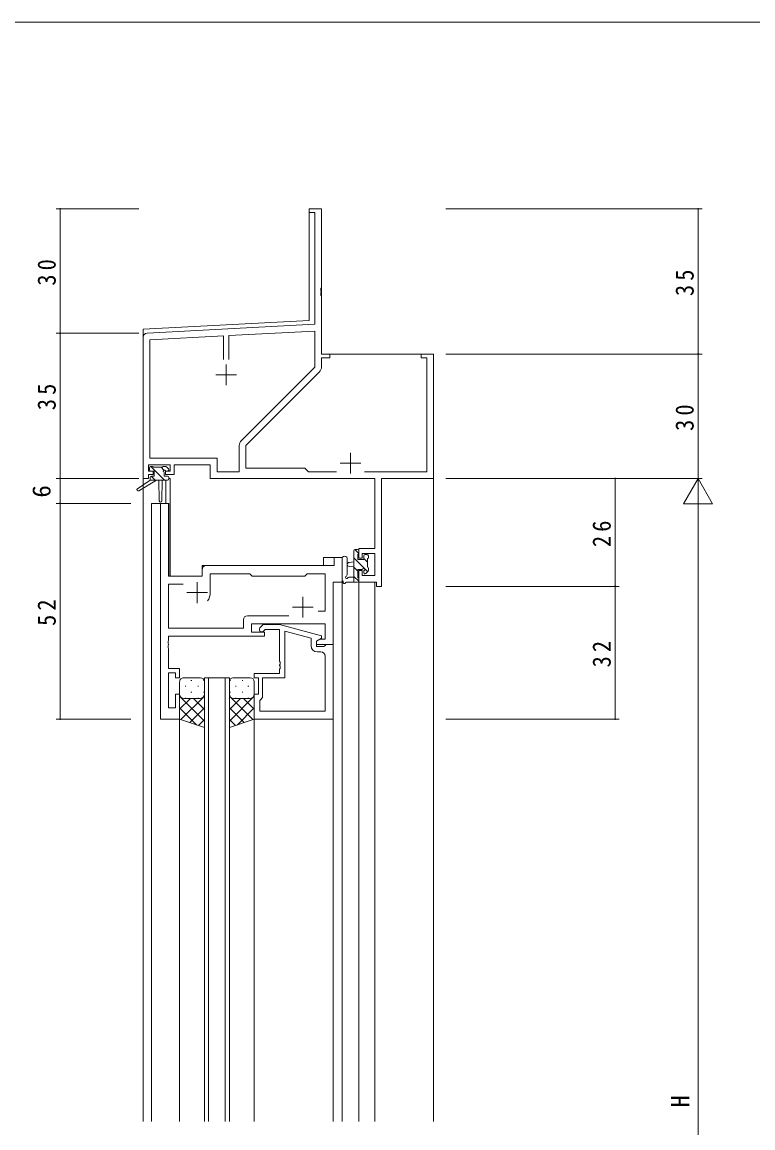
# Model space of a CAD drawing. Units: millimetres on the paper. Extents: x -397 to 397, y -282 to 282.
# Drawn here: x -219.1 to -42.9, y 12.8 to 279.3 of the extents above; entities that cross this region are included whole.
import ezdxf
from ezdxf.enums import TextEntityAlignment as Align

# ---------------------------------------------------------------- set-up
doc = ezdxf.new("R2010")
doc.units = ezdxf.units.MM
for name, color, linetype, lineweight in [('0-1_YKK_ZWAK', 7, 'Continuous', 18), ('0-3_YKK_11', 7, 'Continuous', 18), ('0-4_YKK_12', 2, 'Continuous', 18), ('0-6_YKK_13', 4, 'Continuous', 18), ('0-7_YKK_D', 6, 'Continuous', 18)]:
    doc.layers.add(name, color=color, linetype=linetype, lineweight=lineweight)
doc.styles.add('ＭＳ ゴシック', font='')
doc.styles.get('ＭＳ ゴシック').set_extended_font_data('MS Gothic')

msp = doc.modelspace()

# ---------------------------------------------------------------- linework, layer by layer
at = {"layer": '0-1_YKK_ZWAK'}
msp.add_line((376.092, 279.3), (-393.908, 279.3), dxfattribs=at)
at = {"layer": '0-3_YKK_11'}
for p, q in [((-149.925, 234.3), (-149.925, 233.4)), ((-146.925, 234.3), (-149.925, 234.3)), ((-149.925, 233.4), (-148.555, 233.4)), ((-148.555, 233.4), (-148.555, 206.468)), ((-146.925, 215.258), (-146.925, 234.3)), ((-147.045, 215.075), (-146.925, 215.258)), ((-147.045, 214.525), (-147.045, 215.075)), ((-146.925, 214.342), (-147.045, 214.525)), ((-147.045, 214.075), (-146.925, 214.258)), ((-147.045, 213.525), (-147.045, 214.075)), ((-146.925, 213.342), (-147.045, 213.525)), ((-146.925, 214.258), (-146.925, 214.342)), ((-146.925, 199.3), (-146.925, 213.342)), ((-148.555, 206.468), (-188.978, 204.35)), ((-189.925, 203.351), (-189.925, 169.3)), ((-170.575, 203.682), (-188.295, 202.753)), ((-188.295, 202.753), (-188.295, 174.23)), ((-170.575, 198), (-170.575, 203.682)), ((-170.575, 198), (-170.575, 203.682)), ((-148.555, 204.836), (-169.275, 203.75)), ((-169.275, 203.75), (-169.275, 198)), ((-148.555, 196.175), (-148.555, 204.836)), ((-144.925, 199.3), (-146.925, 199.3)), ((-146.925, 198.4), (-144.925, 198.4)), ((-146.925, 196.246), (-146.925, 198.4)), ((-144.925, 198.4), (-144.925, 199.3)), ((-122.925, 199.3), (-122.925, 198.4)), ((-119.925, 199.3), (-122.925, 199.3)), ((-122.925, 198.4), (-121.555, 198.4)), ((-121.555, 198.4), (-121.555, 170.93)), ((-119.925, 169.3), (-119.925, 199.3)), ((-169.925, 196.8), (-169.925, 191.8)), ((-166.228, 178.502), (-148.555, 196.175)), ((-165.125, 177.3), (-147.453, 194.973)), ((-172.425, 194.3), (-167.425, 194.3)), ((-166.755, 170.93), (-166.755, 177.23)), ((-165.125, 171.8), (-165.125, 177.3)), ((-188.295, 174.23), (-172.095, 174.23)), ((-172.095, 174.23), (-172.095, 170.93)), ((-139.925, 175.5), (-139.925, 170.5)), ((-188.625, 172.6), (-183.425, 172.6)), ((-188.625, 171.1), (-188.625, 172.6)), ((-187.525, 171.1), (-188.625, 171.1)), ((-187.525, 170.3), (-187.525, 171.1)), ((-184.525, 171.1), (-184.525, 170.3)), ((-183.425, 171.1), (-184.525, 171.1)), ((-183.425, 172.6), (-183.425, 171.1)), ((-182.425, 172.6), (-173.725, 172.6)), ((-182.425, 170.3), (-182.425, 172.6)), ((-173.725, 172.6), (-173.725, 169.3)), ((-172.095, 170.93), (-166.755, 170.93)), ((-150.925, 171.8), (-165.125, 171.8)), ((-150.055, 170.93), (-150.925, 171.8)), ((-143.276, 170.93), (-150.055, 170.93)), ((-142.425, 173), (-137.425, 173)), ((-121.555, 170.93), (-136.575, 170.93)), ((-189.925, 169.3), (-188.625, 169.3)), ((-188.625, 170.3), (-187.525, 170.3)), ((-188.625, 169.3), (-188.625, 170.3)), ((-184.525, 170.3), (-182.425, 170.3)), ((-173.725, 169.3), (-134.055, 169.3)), ((-134.055, 169.3), (-134.055, 152.4)), ((-132.425, 169.3), (-119.925, 169.3)), ((-132.425, 143.3), (-132.425, 169.3)), ((-183.793, 163.3), (-185.723, 163.3)), ((-185.723, 163.3), (-185.723, 111.3)), ((-183.793, 145.8), (-183.793, 163.3)), ((-137.925, 152.4), (-137.925, 150.1)), ((-134.055, 152.4), (-137.925, 152.4)), ((-143.853, 150.3), (-143.853, 148.3)), ((-141.923, 150.3), (-143.853, 150.3)), ((-141.923, 144.3), (-141.923, 150.3)), ((-137.925, 150.1), (-137.125, 150.1)), ((-137.125, 151.2), (-134.055, 151.2)), ((-137.125, 150.1), (-137.125, 151.2)), ((-134.055, 151.2), (-134.055, 145.93)), ((-175.723, 147.3), (-175.723, 145.8)), ((-143.853, 148.3), (-174.723, 148.3)), ((-137.925, 147.1), (-137.925, 144.3)), ((-137.125, 147.1), (-137.925, 147.1)), ((-137.125, 145.93), (-137.125, 147.1)), ((-175.723, 145.8), (-183.793, 145.8)), ((-176.923, 144.3), (-176.923, 139.3)), ((-173.723, 146.37), (-164.193, 146.37)), ((-173.723, 141.8), (-173.723, 146.37)), ((-164.193, 146.37), (-163.623, 145.8)), ((-163.623, 145.8), (-150.923, 145.8)), ((-150.923, 145.8), (-150.353, 146.37)), ((-150.353, 146.37), (-146.053, 146.37)), ((-146.053, 146.37), (-146.053, 137.3)), ((-144.123, 144.3), (-141.923, 144.3)), ((-144.123, 129.3), (-144.123, 144.3)), ((-137.925, 144.3), (-133.625, 144.3)), ((-134.055, 145.93), (-137.125, 145.93)), ((-133.625, 144.3), (-133.625, 143.3)), ((-183.793, 143.87), (-180.274, 143.87)), ((-183.793, 133.23), (-183.793, 143.87)), ((-179.423, 141.8), (-174.423, 141.8)), ((-133.625, 143.3), (-132.425, 143.3)), ((-151.423, 140.8), (-151.423, 135.8)), ((-154.774, 136.23), (-164.753, 136.23)), ((-154.774, 136.23), (-164.753, 136.23)), ((-153.923, 138.3), (-148.923, 138.3)), ((-146.053, 137.3), (-147.757, 137.3)), ((-165.753, 135.23), (-165.753, 133.23)), ((-163.823, 134.3), (-146.053, 134.3)), ((-163.823, 132.3), (-163.823, 134.3)), ((-161.75, 133.324), (-160.974, 134.1)), ((-160.974, 134.1), (-157.029, 134.1)), ((-157.029, 134.1), (-146.925, 131.393)), ((-146.053, 134.3), (-146.053, 130.6)), ((-165.753, 133.23), (-183.793, 133.23)), ((-183.793, 131.3), (-160.623, 131.3)), ((-183.793, 130.258), (-183.793, 131.3)), ((-160.623, 132.3), (-163.823, 132.3)), ((-160.477, 132.9), (-160.901, 132.476)), ((-160.623, 131.3), (-160.623, 132.3)), ((-157.025, 132.9), (-160.477, 132.9)), ((-157.025, 125.258), (-157.025, 132.9)), ((-155.725, 132.508), (-155.725, 121.3)), ((-149.425, 130.82), (-155.725, 132.508)), ((-149.425, 129), (-149.425, 130.82)), ((-146.925, 130.793), (-148.125, 130.1)), ((-147.257, 130.6), (-148.123, 130.1)), ((-146.053, 130.6), (-147.257, 130.6)), ((-146.925, 131.393), (-146.925, 130.793)), ((-183.913, 130.075), (-183.793, 130.258)), ((-183.913, 129.525), (-183.913, 130.075)), ((-183.793, 129.342), (-183.913, 129.525)), ((-183.913, 129.075), (-183.793, 129.258)), ((-183.913, 128.525), (-183.913, 129.075)), ((-183.793, 128.342), (-183.913, 128.525)), ((-183.793, 129.258), (-183.793, 129.342)), ((-183.793, 123.5), (-183.793, 128.342)), ((-148.125, 130.1), (-148.125, 128.8)), ((-148.125, 128.8), (-146.325, 128.8)), ((-148.123, 130.1), (-148.123, 129.3)), ((-148.123, 129.3), (-144.123, 129.3)), ((-146.325, 128.8), (-146.125, 129)), ((-146.125, 129), (-145.825, 129.3)), ((-145.825, 129.3), (-144.125, 129.3)), ((-144.125, 129.3), (-144.125, 111.3)), ((-156.905, 125.075), (-157.025, 125.258)), ((-147.055, 127.5), (-147.925, 127.5)), ((-146.055, 113.23), (-146.055, 126.5)), ((-181.123, 123.5), (-183.793, 123.5)), ((-181.123, 121.3), (-181.123, 123.5)), ((-157.025, 124.342), (-156.905, 124.525)), ((-157.025, 124.258), (-157.025, 124.342)), ((-156.905, 124.075), (-157.025, 124.258)), ((-157.025, 123.342), (-156.905, 123.525)), ((-157.025, 122.3), (-157.025, 123.342)), ((-156.905, 124.525), (-156.905, 125.075)), ((-156.905, 123.525), (-156.905, 124.075)), ((-183.793, 122.5), (-182.123, 122.5)), ((-183.793, 114), (-183.793, 122.5)), ((-182.123, 122.5), (-182.123, 121.3)), ((-182.123, 121.3), (-181.123, 121.3)), ((-163.125, 122.3), (-157.025, 122.3)), ((-163.125, 121.3), (-163.125, 122.3)), ((-162.125, 121.3), (-163.125, 121.3)), ((-162.125, 117.3), (-162.125, 121.3)), ((-161.125, 121.3), (-161.125, 116.5)), ((-155.725, 121.3), (-161.125, 121.3)), ((-182.123, 117.3), (-182.123, 114)), ((-181.123, 117.3), (-182.123, 117.3)), ((-181.123, 111.3), (-181.123, 117.3)), ((-163.125, 117.3), (-162.125, 117.3)), ((-163.125, 111.3), (-163.125, 117.3)), ((-161.625, 116), (-161.825, 115.8)), ((-161.825, 115.8), (-161.825, 113.23)), ((-161.125, 116.5), (-161.625, 116)), ((-182.123, 114), (-183.793, 114)), ((-161.825, 113.23), (-146.055, 113.23)), ((-161.825, 113.23), (-146.055, 113.23)), ((-185.723, 111.3), (-181.123, 111.3)), ((-144.125, 111.3), (-163.125, 111.3))]:
    msp.add_line(p, q, dxfattribs=at)
for centre, radius, start, end in [((-188.925, 203.351), 1, 93.00003, 180), ((-148.725, 196.246), 1.8, 314.99999, 359.99998), ((-164.955, 177.23), 1.8, 134.99999, 179.99998), ((-174.723, 147.3), 1, 90.00001, 179.99999), ((-176.923, 141.8), 3.2, 321.63348, 359.99999), ((-164.753, 135.23), 1, 90.00001, 179.99999), ((-161.325, 132.9), 0.6, 134.99999, 315.00001), ((-147.925, 129), 1.5, 180.00001, 269.99999), ((-147.055, 126.5), 1, 0.00001, 89.99999)]:
    msp.add_arc(centre, radius, start, end, dxfattribs=at)
at = {"layer": '0-4_YKK_12'}
for p, q in [((-149.925, 207.398), (-149.925, 234.3)), ((-149.925, 234.3), (-146.925, 234.3)), ((-146.925, 199.6), (-146.925, 234.3)), ((-149.925, 207.398), (-189.925, 205.301)), ((-189.925, 205.301), (-189.925, 14.3)), ((-146.625, 199.3), (-119.925, 199.3)), ((-119.925, 199.3), (-119.925, 14.3)), ((-184.425, 168.9), (-184.425, 163.3)), ((-183.425, 169.3), (-183.725, 169.3)), ((-183.425, 169.3), (-183.425, 145.8)), ((-187.925, 163.3), (-187.925, 14.3)), ((-183.725, 163.3), (-187.925, 163.3)), ((-183.725, 163.3), (-183.725, 145.8)), ((-146.425, 150.3), (-146.425, 148.3)), ((-141.925, 150.3), (-146.425, 150.3)), ((-141.925, 150.3), (-141.925, 14.3)), ((-175.725, 148.3), (-146.425, 148.3)), ((-175.725, 145.8), (-175.725, 148.3)), ((-183.725, 145.8), (-175.725, 145.8)), ((-137.925, 144.3), (-137.925, 14.3)), ((-137.925, 144.3), (-134.025, 144.298)), ((-134.025, 144.3), (-134.025, 14.3)), ((-175.125, 121.3), (-175.125, 14.3)), ((-175.125, 121.3), (-169.125, 121.3)), ((-174.125, 121.3), (-174.125, 14.3)), ((-170.125, 121.3), (-170.125, 14.3)), ((-169.125, 121.3), (-169.125, 14.3)), ((-181.125, 111.3), (-181.125, 14.3)), ((-163.125, 111.3), (-163.125, 14.3)), ((-144.125, 111.6), (-144.125, 14.3))]:
    msp.add_line(p, q, dxfattribs=at)
at = {"layer": '0-6_YKK_13'}
for p, q in [((-188.425, 171.4), (-188.425, 171.9)), ((-188.125, 172.2), (-187.625, 172.2)), ((-187.225, 171.1), (-188.125, 171.1)), ((-184.748, 168.9), (-188.048, 172.2)), ((-187.425, 172), (-185.325, 172)), ((-187.225, 169.9), (-187.225, 171.1)), ((-184.93, 171.327), (-185.603, 172)), ((-185.125, 172.2), (-184.525, 172.2)), ((-184.825, 170.639), (-184.825, 169.9)), ((-184.025, 171.1), (-184.364, 171.1)), ((-184.313, 172.112), (-183.813, 171.612)), ((-188.225, 168.9), (-191.292, 166.849)), ((-186.725, 168.9), (-190.971, 166.343)), ((-188.225, 169.6), (-188.225, 168.9)), ((-184.025, 168.9), (-188.225, 168.9)), ((-186.993, 168.9), (-187.987, 169.894)), ((-187.925, 169.9), (-187.225, 169.9)), ((-186.125, 168.9), (-186.023, 163.892)), ((-185.323, 168.9), (-185.423, 163.892)), ((-184.825, 169.9), (-184.025, 169.9)), ((-183.725, 169.6), (-183.725, 169.2)), ((-137.928, 151.266), (-138.86, 152.198)), ((-138.825, 152.2), (-138.225, 152.2)), ((-141.925, 150.028), (-141.925, 144.866)), ((-140.725, 150.028), (-140.723, 146.067)), ((-139.125, 144.3), (-139.125, 151.9)), ((-135.754, 146.847), (-139.125, 150.218)), ((-138.125, 151.1), (-138.125, 149.8)), ((-138.125, 149.8), (-136.725, 149.8)), ((-137.925, 151.9), (-137.925, 151.3)), ((-136.725, 149.8), (-136.725, 150.7)), ((-135.825, 149.163), (-136.725, 150.063)), ((-136.425, 151), (-135.925, 151)), ((-135.825, 150), (-135.825, 147.9)), ((-135.625, 150.7), (-135.625, 150.2)), ((-139.125, 149.2), (-140.27, 149.098)), ((-139.125, 148), (-140.27, 148.102)), ((-138.125, 146.973), (-139.125, 147.973)), ((-138.125, 147.4), (-138.125, 145.4)), ((-137.186, 147.4), (-138.125, 147.4)), ((-136.725, 146.6), (-136.725, 146.939)), ((-135.713, 146.888), (-136.213, 146.388)), ((-135.625, 147.7), (-135.625, 147.1)), ((-138.225, 144.3), (-140.906, 144.3)), ((-140.306, 145.5), (-139.125, 145.5)), ((-137.932, 144.535), (-139.125, 145.728)), ((-137.925, 145.2), (-137.925, 144.6)), ((-181.125, 120.3), (-181.125, 117.3)), ((-176.125, 121.3), (-180.125, 121.3)), ((-178.39, 120.635), (-178.19, 120.635)), ((-175.36, 120.635), (-175.183, 120.635)), ((-175.125, 117.3), (-175.125, 120.3)), ((-169.125, 117.3), (-169.125, 120.3)), ((-168.89, 120.635), (-169.068, 120.635)), ((-168.125, 121.3), (-164.125, 121.3)), ((-165.86, 120.635), (-166.06, 120.635)), ((-163.125, 120.3), (-163.125, 117.3)), ((-181.125, 111.3), (-181.125, 117.3)), ((-179.805, 119.22), (-179.605, 119.22)), ((-178.39, 117.805), (-178.19, 117.805)), ((-176.775, 119.22), (-176.575, 119.22)), ((-175.36, 117.805), (-175.16, 117.805)), ((-175.125, 117.3), (-175.125, 109.3)), ((-169.125, 117.3), (-169.125, 109.3)), ((-168.89, 117.805), (-169.09, 117.805)), ((-167.475, 119.22), (-167.675, 119.22)), ((-165.86, 117.805), (-166.06, 117.805)), ((-164.445, 119.22), (-164.645, 119.22)), ((-163.125, 111.3), (-163.125, 117.3)), ((-181.125, 116.832), (-175.125, 110.832)), ((-180.941, 116.721), (-181.125, 116.537)), ((-178.534, 116.3), (-181.125, 113.708)), ((-175.125, 116.88), (-180.81, 111.195)), ((-180.125, 116.3), (-176.125, 116.3)), ((-180.125, 116.3), (-176.125, 116.3)), ((-179.805, 116.39), (-179.605, 116.39)), ((-177.765, 116.3), (-175.125, 113.66)), ((-176.775, 116.39), (-176.575, 116.39)), ((-175.33, 116.694), (-175.125, 116.489)), ((-169.125, 116.88), (-163.441, 111.195)), ((-163.125, 116.832), (-169.125, 110.832)), ((-168.92, 116.694), (-169.125, 116.489)), ((-166.486, 116.3), (-169.125, 113.66)), ((-164.125, 116.3), (-168.125, 116.3)), ((-164.125, 116.3), (-168.125, 116.3)), ((-167.475, 116.39), (-167.675, 116.39)), ((-165.717, 116.3), (-163.125, 113.708)), ((-164.445, 116.39), (-164.645, 116.39)), ((-163.31, 116.721), (-163.125, 116.537)), ((-181.125, 114.003), (-177.07, 109.948)), ((-175.125, 114.051), (-178.689, 110.488)), ((-169.125, 114.051), (-165.562, 110.488)), ((-163.125, 114.003), (-167.18, 109.948)), ((-175.125, 109.3), (-181.125, 111.3)), ((-175.125, 111.223), (-176.568, 109.781)), ((-169.125, 109.3), (-163.125, 111.3)), ((-169.125, 111.223), (-167.683, 109.781))]:
    msp.add_line(p, q, dxfattribs=at)
for centre, radius, start, end in [((-188.125, 171.9), 0.3, 90, 180), ((-188.125, 171.4), 0.3, 180, 270), ((-187.625, 172), 0.2, 0, 90), ((-185.125, 172), 0.2, 90, 180), ((-184.825, 171.1), 0.25, 33.05573, 236.94427), ((-185.125, 170.639), 0.3, 0, 56.94427), ((-184.364, 171.4), 0.3, 213.05573, 270), ((-184.525, 171.9), 0.3, 45, 90), ((-184.025, 171.4), 0.3, 270, 45), ((-187.925, 169.6), 0.3, 90, 180), ((-184.025, 169.6), 0.3, 0, 90), ((-184.025, 169.2), 0.3, 270, 0), ((-191.125, 166.6), 0.3, 123.76905, 301.06147), ((-185.723, 163.898), 0.3, 181.16963, 358.85539), ((-138.825, 151.9), 0.3, 90, 180), ((-138.225, 151.9), 0.3, 0, 90), ((-141.325, 150.028), 0.6, 0.04023, 180.04023), ((-138.125, 151.3), 0.2, 270, 0), ((-136.425, 150.7), 0.3, 90, 180), ((-135.925, 150.7), 0.3, 0, 90), ((-135.825, 150.2), 0.2, 270, 0), ((-140.225, 148.6), 0.5, 95.09207, 264.90793), ((-137.186, 147.7), 0.3, 270, 326.94427), ((-136.725, 147.4), 0.25, 303.05573, 146.94427), ((-136.425, 146.939), 0.3, 123.05573, 180), ((-136.425, 146.6), 0.3, 180, 315), ((-135.825, 147.7), 0.2, 0, 90), ((-135.925, 147.1), 0.3, 315, 0), ((-141.625, 144.866), 0.3, 180, 229.47122), ((-142.015, 144.41), 0.3, 349.47122, 49.47122), ((-141.425, 144.3), 0.3, 169.47122, 330), ((-140.906, 144), 0.3, 90, 150), ((-140.825, 145.5), 0.3, 109.18976, 330), ((-141.023, 146.067), 0.3, 289.18976, 0.04023), ((-140.306, 145.2), 0.3, 90, 150), ((-138.225, 144.6), 0.3, 270, 0), ((-138.125, 145.2), 0.2, 360, 90), ((-180.125, 120.3), 1, 90.0001, 180.0001), ((-176.125, 120.3), 1, 0.0001, 90.0001), ((-168.125, 120.3), 1, 89.9999, 179.9999), ((-164.125, 120.3), 1, 359.9999, 89.9999), ((-180.125, 117.3), 1, 180.0001, 270.0001), ((-180.125, 117.3), 1, 180.0001, 270.0001), ((-176.125, 117.3), 1, 270.0001, 0.0001), ((-176.125, 117.3), 1, 270.0001, 0.0001), ((-168.125, 117.3), 1, 179.9999, 269.9999), ((-168.125, 117.3), 1, 179.9999, 269.9999), ((-164.125, 117.3), 1, 269.9999, 359.9999), ((-164.125, 117.3), 1, 269.9999, 359.9999)]:
    msp.add_arc(centre, radius, start, end, dxfattribs=at)
at = {"layer": '0-7_YKK_D'}
for p, q in [((-190.925, 234.3), (-210.925, 234.3)), ((-209.925, 204.3), (-209.925, 234.3)), ((-116.925, 234.3), (-55.125, 234.3)), ((-56.125, 199.3), (-56.125, 234.3)), ((-190.925, 204.3), (-210.925, 204.3)), ((-190.925, 204.3), (-210.925, 204.3)), ((-209.925, 169.3), (-209.925, 204.3)), ((-116.925, 199.3), (-55.125, 199.3)), ((-116.925, 199.3), (-55.125, 199.3)), ((-56.125, 199.3), (-56.125, 169.3)), ((-190.925, 169.3), (-210.925, 169.3)), ((-192.925, 169.3), (-210.925, 169.3)), ((-209.925, 169.3), (-209.925, 163.3)), ((-116.925, 169.3), (-75.125, 169.3)), ((-116.925, 169.3), (-55.125, 169.3)), ((-116.925, 169.3), (-55.125, 169.3)), ((-76.125, 143.3), (-76.125, 169.3)), ((-56.125, 169.3), (-59.625, 163.238)), ((-56.125, 169.3), (-56.125, 157.176)), ((-56.125, 169.3), (-52.625, 163.238)), ((-192.925, 163.3), (-210.925, 163.3)), ((-192.925, 163.3), (-210.925, 163.3)), ((-209.925, 163.3), (-209.925, 111.3)), ((-59.625, 163.238), (-52.625, 163.238)), ((-56.125, -123.7), (-56.125, 162.3)), ((-116.925, 143.3), (-75.125, 143.3)), ((-116.925, 143.3), (-75.125, 143.3)), ((-76.125, 143.3), (-76.125, 111.3)), ((-192.925, 111.3), (-210.925, 111.3)), ((-116.925, 111.3), (-75.125, 111.3))]:
    msp.add_line(p, q, dxfattribs=at)
for centre, start, end in [((-209.925, 234.3), 90, 270), ((-209.925, 234.3), 270, 90), ((-56.125, 234.3), 90, 270), ((-56.125, 234.3), 270, 90), ((-209.925, 204.3), 90, 270), ((-209.925, 204.3), 90, 270), ((-209.925, 204.3), 270, 90), ((-209.925, 204.3), 270, 90), ((-56.125, 199.3), 90, 270), ((-56.125, 199.3), 90, 270), ((-56.125, 199.3), 270, 90), ((-56.125, 199.3), 270, 90), ((-209.925, 169.3), 90, 270), ((-209.925, 169.3), 90, 270), ((-209.925, 169.3), 270, 90), ((-209.925, 169.3), 270, 90), ((-76.125, 169.3), 90, 270), ((-76.125, 169.3), 270, 90), ((-209.925, 163.3), 90, 270), ((-209.925, 163.3), 90, 270), ((-209.925, 163.3), 270, 90), ((-209.925, 163.3), 270, 90), ((-76.125, 143.3), 90, 270), ((-76.125, 143.3), 90, 270), ((-76.125, 143.3), 270, 90), ((-76.125, 143.3), 270, 90), ((-209.925, 111.3), 90, 270), ((-209.925, 111.3), 270, 90), ((-76.125, 111.3), 90, 270), ((-76.125, 111.3), 270, 90)]:
    msp.add_arc(centre, 0.106, start, end, dxfattribs=at)

# ---------------------------------------------------------------- texts
at = {"layer": '0-7_YKK_D', "color": 7, "style": 'ＭＳ ゴシック'}
for s, p in [('6', (-210.925, 164.7)), ('H', (-56.925, 17.7))]:
    msp.add_text(s, height=4.399, rotation=90, dxfattribs=at).set_placement(p, align=Align.BOTTOM_LEFT)
at = {"layer": '0-7_YKK_D', "color": 7, "char_height": 4.399, "attachment_point": 7, "rotation": 90, "style": 'ＭＳ ゴシック'}
for s, insert in [('\\T1.37;\\W0.9;30', (-210.925, 215.78)), ('\\T1.37;\\W0.9;35', (-57.125, 213.28)), ('\\T1.37;\\W0.9;35', (-210.925, 185.78)), ('\\T1.37;\\W0.9;30', (-57.125, 180.78)), ('\\T1.37;\\W0.9;26', (-77.125, 152.78)), ('\\T1.37;\\W0.9;52', (-210.925, 133.78)), ('\\T1.37;\\W0.9;32', (-77.125, 123.78))]:
    msp.add_mtext(s, dxfattribs=dict(at, insert=insert))

doc.saveas('drawing.dxf')
